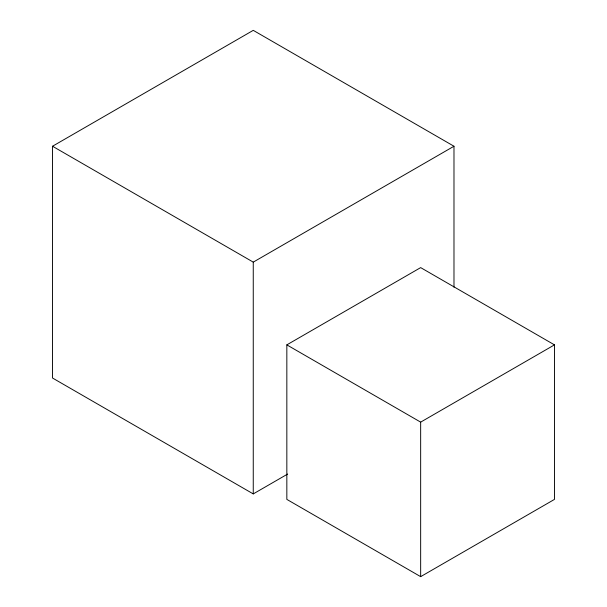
<?xml version="1.0" encoding="UTF-8"?>
<svg xmlns="http://www.w3.org/2000/svg" width="607" height="607" viewBox="0 0 607 607"><rect width="100%" height="100%" fill="white"/><g stroke="black" fill="none" stroke-linecap="round" stroke-linejoin="round"><path stroke-width="0.91" d="M287.665 474.044L253.256 493.908L52.528 378.024L52.528 146.241L253.256 30.35L453.983 146.241L453.983 287.202M52.528 146.241L253.256 262.125L453.983 146.241M286.838 344.867L420.659 267.611L554.472 344.867L554.472 499.394L420.659 576.65L286.838 499.394L286.838 344.867L420.659 422.131L554.472 344.867M420.659 422.131L420.659 576.65M253.256 262.125L253.256 493.908"/></g></svg>
